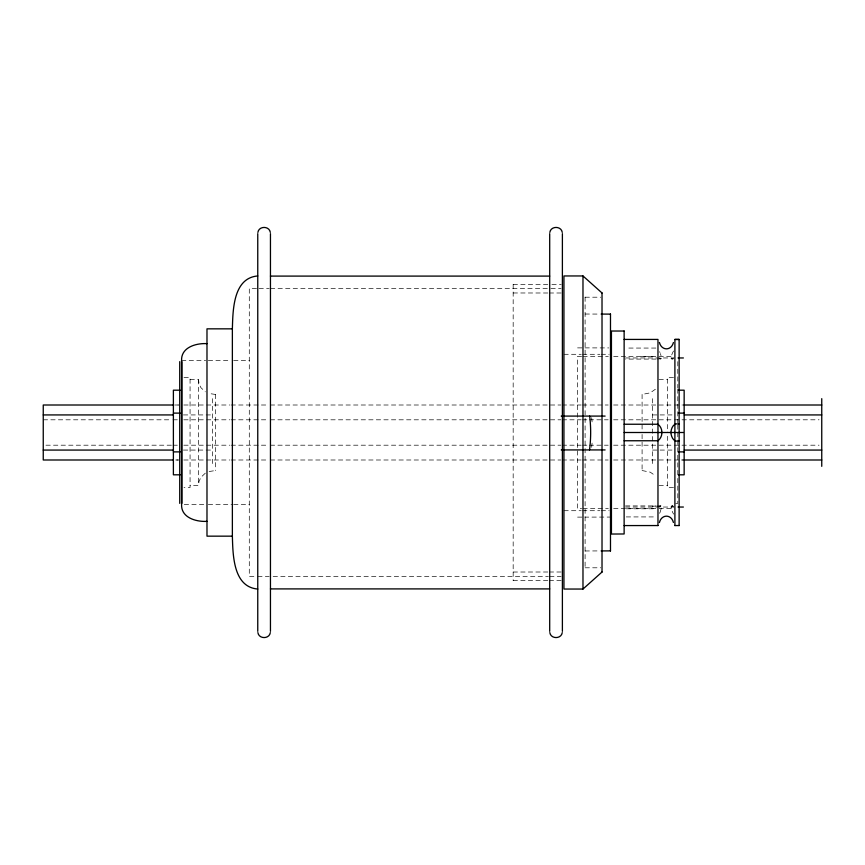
<?xml version="1.0" encoding="UTF-8"?>
<svg xmlns="http://www.w3.org/2000/svg" width="865" height="865" viewBox="0 0 865 865"><rect width="100%" height="100%" fill="white"/><g stroke="black" fill="none" stroke-linecap="round" stroke-linejoin="round"><path stroke-width="0.65" stroke-dasharray="4.33 3.24" d="M190.062 379.649L198.528 379.649L199.047 383.671L200.885 387.617L205.319 391.834M660.082 512.275L661.844 506.457L657.411 506.025M673.576 350.995C672.321 352.574 668.775 361.559 673.619 358.099M659.595 513.323L659.919 512.621M655.378 389.25L650.253 392.84L642.09 394.451M659.595 506.576L661.001 505.906M205.319 473.166L200.885 477.383L199.047 481.329L198.507 485.373L190.062 485.351M673.576 506.868C668.753 503.473 672.354 512.404 673.619 514.091M209.146 471.501L215.45 470.549M656.189 506.068L652.502 506.187L656.005 506.09M657.173 506.057L660.687 505.949L657.173 505.928M672.04 505.917L672.981 505.906L671.64 505.928M626.271 508.793L655.865 508.793M585.097 550.973L599.791 550.918M513.172 284.509L550.583 284.444M551.913 284.444L561.266 284.423M656.07 359.083L625.525 359.094M657.259 359.083L661.79 358.661L660.46 353.58M681.609 459.996L684.15 459.985M611.436 517.065L584.989 517.119M256.548 288.64L249.293 288.65L249.293 576.35L256.548 576.36M259.024 288.64L269.177 288.64M270.453 288.64L548.345 288.64M550.962 288.64L561.115 288.64M513.172 292.976L547.913 292.997M549.243 292.997L561.266 292.997M585.097 297.203L600.721 297.203M577.582 347.881L583.756 347.881M584.989 347.881L608.744 347.925M655.865 348.065L626.271 348.065M563.937 354.293L581.226 354.293M582.556 354.293L599.845 354.293M601.175 354.293L609.155 354.293M641.073 356.348L655.865 356.348M581.594 356.402L577.582 356.402L577.582 508.652L581.594 508.598M582.934 356.402L608.311 356.402M613.663 356.402L673.781 356.412M625.525 357.959L673.986 357.959M671.77 359.094L672.981 359.094M181.596 360.575L205.654 360.575M208.324 360.575L229.701 360.575M233.669 360.575L249.293 360.575M184.018 377.529L190.062 377.529L190.062 487.503L184.018 487.471M673.521 377.529L667.477 377.529L667.477 432.5M659.011 379.649L667.477 379.649M174.654 405.004L178.471 405.004L175.703 405.004M183.812 405.004L229.766 405.004M231.117 405.004L268.961 405.004M270.312 405.004L560.898 405.004M562.25 405.004L581.172 405.004M582.523 405.004L608.203 405.004M613.609 405.004L673.338 405.025M674.43 405.004L682.539 405.004M183.402 414.93L212.487 414.93M652.513 414.93L673.662 414.93M43.25 419.806L171.648 419.806M173 419.806L178.406 419.806M183.812 419.806L229.766 419.806M231.117 419.806L268.961 419.806M270.312 419.806L560.898 419.806M562.25 419.806L581.172 419.806M582.523 419.806L587.93 419.806M589.281 419.806L608.203 419.806M613.609 419.806L673.078 419.806M674.43 419.806L819.047 419.806M45.953 445.194L171.648 445.194M173 445.194L178.406 445.194M183.812 445.194L229.766 445.194M231.117 445.194L268.961 445.194M270.312 445.194L560.898 445.194M562.25 445.194L581.172 445.194M582.523 445.194L587.93 445.194M589.281 445.194L608.203 445.194M613.609 445.194L673.078 445.194M674.43 445.194L819.047 445.194M183.402 450.07L212.487 450.07M652.513 450.07L673.662 450.07M175.703 459.996L178.406 459.996L174.654 459.996M183.812 459.996L229.766 459.996M231.117 459.996L268.961 459.996M270.312 459.996L560.898 459.996M562.25 459.996L581.172 459.996M582.523 459.996L608.203 459.996M613.609 459.996L673.338 459.975M674.43 459.996L682.539 459.996M659.011 485.351L667.477 485.351M673.521 487.471L667.477 487.471L667.477 436.274M675.684 503.365L677.803 503.365L677.803 477.166M184.267 504.425L205.654 504.414M208.324 504.414L232.371 504.414M233.669 504.414L249.293 504.414M625.525 505.906L656.005 505.928M625.525 507.041L673.986 507.041M582.934 508.598L608.311 508.598M613.663 508.598L673.781 508.588M563.937 510.707L581.226 510.707M582.556 510.707L599.845 510.707M601.175 510.707L609.155 510.707M626.282 516.924L655.865 516.924M577.582 517.119L583.756 517.119M585.097 567.797L600.721 567.797M513.172 572.024L547.913 572.003M549.243 572.003L561.266 572.003M257.759 576.36L269.177 576.36M273.145 576.36L548.345 576.36M549.697 576.36L561.115 576.36M513.172 580.491L547.913 580.556M549.243 580.556L561.266 580.577M585.097 314.027L599.791 314.082M215.45 394.451L209.146 393.499M642.09 470.549L650.253 472.16L655.378 475.75M660.763 359.062L659.595 358.424M198.528 379.649L198.474 485.243M659.595 351.677L659.995 352.552M677.803 361.635L677.803 387.834M677.803 389.012L677.803 422.801M677.803 424.931L677.803 475.988M652.513 398.657L652.513 466.343M642.09 394.418L642.09 432.5M642.09 434.457L642.09 470.582M585.097 297.106L585.097 567.894M513.172 284.412L513.172 580.588M215.45 394.418L215.45 470.582M212.487 398.657L212.487 466.343M592.071 443.096A133.599 133.599 0 0 1 591.671 447.313M591.671 417.687A133.599 133.599 0 0 1 592.071 421.904"/><path stroke-width="1.3" d="M257.759 589.043C233.139 587.032 232.912 554.865 232.371 536.159L232.371 328.841C232.912 310.135 233.139 277.968 257.759 275.957M270.323 632.629C269.318 639.224 258.862 639.203 257.878 632.607M562.261 632.629C561.255 639.224 550.8 639.203 549.816 632.607M257.878 232.393C258.862 225.797 269.318 225.776 270.323 232.371M549.816 232.393C550.8 225.797 561.255 225.776 562.261 232.371M659.411 522.536C661.466 514.124 671.327 513.961 673.413 522.46M673.413 342.54C671.327 351.039 661.466 350.876 659.411 342.464M602.018 292.976L582.978 275.957L563.937 275.957L563.937 589.043L582.978 589.043L602.018 572.024M206.984 343.654C196.279 342.983 180.915 347.276 181.596 360.575L181.596 504.425C180.915 517.724 196.279 522.017 206.984 521.346M674.895 339.458L679.133 339.448L674.895 339.426L674.895 525.585M601.132 550.918L610.485 550.886M270.453 276.097L549.697 276.097M232.371 328.841L206.984 328.841L206.984 536.159L232.371 536.159M624.13 339.426L657.973 339.426L657.973 525.585M678.019 357.959L683.404 357.959M180.266 390.191L173.389 390.191L173.389 474.809L180.266 474.809M678.333 390.191L684.15 390.191L684.15 474.809L678.333 474.809M173 405.004L43.25 405.004L43.25 459.996L173 459.996M683.891 405.004L821.75 405.004M173.389 413.113L180.266 413.113M678.333 413.113L684.15 413.113M43.25 414.93L172.827 414.93M684.247 414.93L821.75 414.93M561.223 416.087L605.111 416.087M624.152 424.239L657.973 424.239C663.217 428.272 663.228 436.76 657.973 440.761L624.152 440.761M679.133 424.239C673.954 422.196 671.445 427.71 670.97 431.7A6.347 4.271 -90 0 0 670.883 432.5C671.175 436.663 673.608 442.869 679.133 440.761M624.173 432.5L683.404 432.5M561.223 449.93L605.111 449.93M43.25 450.07L172.827 450.07M684.247 450.07L821.75 450.07M173.389 451.887L180.266 451.887M678.333 451.887L684.15 451.887M683.891 459.996L821.75 459.996M678.019 507.041L683.404 507.041M624.13 525.574L657.973 525.552M674.895 525.552L679.133 525.552M270.453 588.903L549.697 588.903M601.132 314.082L610.485 314.114M821.75 398.657L821.75 466.343M679.133 339.415L679.133 525.585M610.485 314.027L610.485 550.973M602.018 292.878L602.018 572.122M582.978 275.957L582.978 589.043M562.391 233.647L562.391 631.353M549.697 233.647L549.697 631.353M270.453 233.647L270.453 631.353M257.759 233.647L257.759 631.353M181.855 361.635L181.855 503.365M179.736 361.635L179.736 503.365M589.66 416.087A134.94 134.94 0 0 1 589.53 449.93M624.13 331.025L611.436 331.025L611.436 534.04L624.13 533.975L624.13 330.96"/></g></svg>
